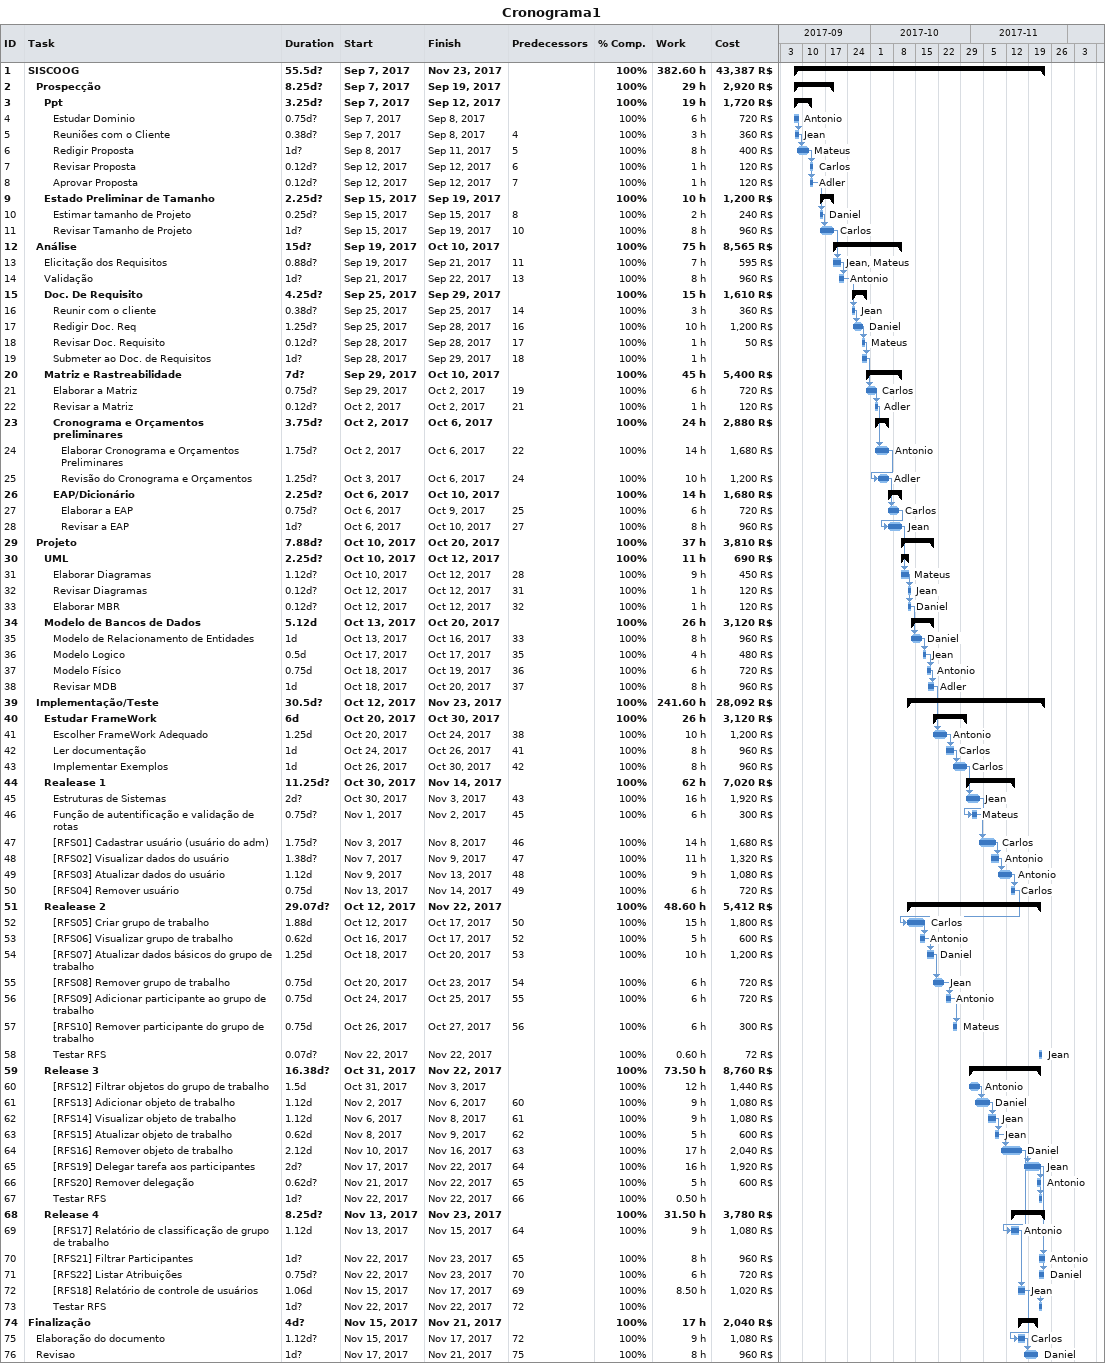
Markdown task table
Cronograma1

| ID | Level | Task | Duration | Start | Finish | Predecessors | Resources | % complete | Work (h) | Cost (R$) |
|---|---|---|---|---|---|---|---|---|---|---|
| 1 | 1 | **SISCOOG** | 55.5d? | 2017-09-07 | 2017-11-23 |  |  | 100 | 382.60 | 43387 |
| 2 | 2 | **Prospecção** | 8.25d? | 2017-09-07 | 2017-09-19 |  |  | 100 | 29 | 2920 |
| 3 | 3 | **Ppt** | 3.25d? | 2017-09-07 | 2017-09-12 |  |  | 100 | 19 | 1720 |
| 4 | 4 | Estudar Dominio | 0.75d? | 2017-09-07 | 2017-09-08 |  | Antonio | 100 | 6 | 720 |
| 5 | 4 | Reuniões com o Cliente | 0.38d? | 2017-09-07 | 2017-09-08 | 4 | Jean | 100 | 3 | 360 |
| 6 | 4 | Redigir Proposta | 1d? | 2017-09-08 | 2017-09-11 | 5 | Mateus | 100 | 8 | 400 |
| 7 | 4 | Revisar Proposta | 0.12d? | 2017-09-12 | 2017-09-12 | 6 | Carlos | 100 | 1 | 120 |
| 8 | 4 | Aprovar Proposta | 0.12d? | 2017-09-12 | 2017-09-12 | 7 | Adler | 100 | 1 | 120 |
| 9 | 3 | **Estado Preliminar de Tamanho** | 2.25d? | 2017-09-15 | 2017-09-19 |  |  | 100 | 10 | 1200 |
| 10 | 4 | Estimar tamanho de Projeto | 0.25d? | 2017-09-15 | 2017-09-15 | 8 | Daniel | 100 | 2 | 240 |
| 11 | 4 | Revisar Tamanho de Projeto | 1d? | 2017-09-15 | 2017-09-19 | 10 | Carlos | 100 | 8 | 960 |
| 12 | 2 | **Análise** | 15d? | 2017-09-19 | 2017-10-10 |  |  | 100 | 75 | 8565 |
| 13 | 3 | Elicitação dos Requisitos | 0.88d? | 2017-09-19 | 2017-09-21 | 11 | Jean, Mateus | 100 | 7 | 595 |
| 14 | 3 | Validação | 1d? | 2017-09-21 | 2017-09-22 | 13 | Antonio | 100 | 8 | 960 |
| 15 | 3 | **Doc. De Requisito** | 4.25d? | 2017-09-25 | 2017-09-29 |  |  | 100 | 15 | 1610 |
| 16 | 4 | Reunir com o cliente | 0.38d? | 2017-09-25 | 2017-09-25 | 14 | Jean | 100 | 3 | 360 |
| 17 | 4 | Redigir Doc. Req | 1.25d? | 2017-09-25 | 2017-09-28 | 16 | Daniel | 100 | 10 | 1200 |
| 18 | 4 | Revisar Doc. Requisito | 0.12d? | 2017-09-28 | 2017-09-28 | 17 | Mateus | 100 | 1 | 50 |
| 19 | 4 | Submeter ao Doc. de Requisitos | 1d? | 2017-09-28 | 2017-09-29 | 18 |  | 100 | 1 |  |
| 20 | 3 | **Matriz e Rastreabilidade** | 7d? | 2017-09-29 | 2017-10-10 |  |  | 100 | 45 | 5400 |
| 21 | 4 | Elaborar a Matriz | 0.75d? | 2017-09-29 | 2017-10-02 | 19 | Carlos | 100 | 6 | 720 |
| 22 | 4 | Revisar a Matriz | 0.12d? | 2017-10-02 | 2017-10-02 | 21 | Adler | 100 | 1 | 120 |
| 23 | 4 | **Cronograma e Orçamentos preliminares** | 3.75d? | 2017-10-02 | 2017-10-06 |  |  | 100 | 24 | 2880 |
| 24 | 5 | Elaborar Cronograma e Orçamentos Preliminares | 1.75d? | 2017-10-02 | 2017-10-06 | 22 | Antonio | 100 | 14 | 1680 |
| 25 | 5 | Revisão do Cronograma e Orçamentos | 1.25d? | 2017-10-03 | 2017-10-06 | 24 | Adler | 100 | 10 | 1200 |
| 26 | 4 | **EAP/Dicionário** | 2.25d? | 2017-10-06 | 2017-10-10 |  |  | 100 | 14 | 1680 |
| 27 | 5 | Elaborar a EAP | 0.75d? | 2017-10-06 | 2017-10-09 | 25 | Carlos | 100 | 6 | 720 |
| 28 | 5 | Revisar a EAP | 1d? | 2017-10-06 | 2017-10-10 | 27 | Jean | 100 | 8 | 960 |
| 29 | 2 | **Projeto** | 7.88d? | 2017-10-10 | 2017-10-20 |  |  | 100 | 37 | 3810 |
| 30 | 3 | **UML** | 2.25d? | 2017-10-10 | 2017-10-12 |  |  | 100 | 11 | 690 |
| 31 | 4 | Elaborar Diagramas | 1.12d? | 2017-10-10 | 2017-10-12 | 28 | Mateus | 100 | 9 | 450 |
| 32 | 4 | Revisar Diagramas | 0.12d? | 2017-10-12 | 2017-10-12 | 31 | Jean | 100 | 1 | 120 |
| 33 | 4 | Elaborar MBR | 0.12d? | 2017-10-12 | 2017-10-12 | 32 | Daniel | 100 | 1 | 120 |
| 34 | 3 | **Modelo de Bancos de Dados** | 5.12d | 2017-10-13 | 2017-10-20 |  |  | 100 | 26 | 3120 |
| 35 | 4 | Modelo de Relacionamento de Entidades | 1d | 2017-10-13 | 2017-10-16 | 33 | Daniel | 100 | 8 | 960 |
| 36 | 4 | Modelo Logico | 0.5d | 2017-10-17 | 2017-10-17 | 35 | Jean | 100 | 4 | 480 |
| 37 | 4 | Modelo Físico | 0.75d | 2017-10-18 | 2017-10-19 | 36 | Antonio | 100 | 6 | 720 |
| 38 | 4 | Revisar MDB | 1d | 2017-10-18 | 2017-10-20 | 37 | Adler | 100 | 8 | 960 |
| 39 | 2 | **Implementação/Teste** | 30.5d? | 2017-10-12 | 2017-11-23 |  |  | 100 | 241.60 | 28092 |
| 40 | 3 | **Estudar FrameWork** | 6d | 2017-10-20 | 2017-10-30 |  |  | 100 | 26 | 3120 |
| 41 | 4 | Escolher FrameWork Adequado | 1.25d | 2017-10-20 | 2017-10-24 | 38 | Antonio | 100 | 10 | 1200 |
| 42 | 4 | Ler documentação | 1d | 2017-10-24 | 2017-10-26 | 41 | Carlos | 100 | 8 | 960 |
| 43 | 4 | Implementar Exemplos | 1d | 2017-10-26 | 2017-10-30 | 42 | Carlos | 100 | 8 | 960 |
| 44 | 3 | **Realease 1** | 11.25d? | 2017-10-30 | 2017-11-14 |  |  | 100 | 62 | 7020 |
| 45 | 4 | Estruturas de Sistemas | 2d? | 2017-10-30 | 2017-11-03 | 43 | Jean | 100 | 16 | 1920 |
| 46 | 4 | Função de autentificação e validação de rotas | 0.75d? | 2017-11-01 | 2017-11-02 | 45 | Mateus | 100 | 6 | 300 |
| 47 | 4 | [RFS01] Cadastrar usuário (usuário do adm) | 1.75d? | 2017-11-03 | 2017-11-08 | 46 | Carlos | 100 | 14 | 1680 |
| 48 | 4 | [RFS02] Visualizar dados do usuário | 1.38d? | 2017-11-07 | 2017-11-09 | 47 | Antonio | 100 | 11 | 1320 |
| 49 | 4 | [RFS03] Atualizar dados do usuário | 1.12d | 2017-11-09 | 2017-11-13 | 48 | Antonio | 100 | 9 | 1080 |
| 50 | 4 | [RFS04] Remover usuário | 0.75d | 2017-11-13 | 2017-11-14 | 49 | Carlos | 100 | 6 | 720 |
| 51 | 3 | **Realease 2** | 29.07d? | 2017-10-12 | 2017-11-22 |  |  | 100 | 48.60 | 5412 |
| 52 | 4 | [RFS05] Criar grupo de trabalho | 1.88d | 2017-10-12 | 2017-10-17 | 50 | Carlos | 100 | 15 | 1800 |
| 53 | 4 | [RFS06] Visualizar grupo de trabalho | 0.62d | 2017-10-16 | 2017-10-17 | 52 | Antonio | 100 | 5 | 600 |
| 54 | 4 | [RFS07] Atualizar dados básicos do grupo de trabalho | 1.25d | 2017-10-18 | 2017-10-20 | 53 | Daniel | 100 | 10 | 1200 |
| 55 | 4 | [RFS08] Remover grupo de trabalho | 0.75d | 2017-10-20 | 2017-10-23 | 54 | Jean | 100 | 6 | 720 |
| 56 | 4 | [RFS09] Adicionar participante ao grupo de trabalho | 0.75d | 2017-10-24 | 2017-10-25 | 55 | Antonio | 100 | 6 | 720 |
| 57 | 4 | [RFS10] Remover participante do grupo de trabalho | 0.75d | 2017-10-26 | 2017-10-27 | 56 | Mateus | 100 | 6 | 300 |
| 58 | 4 | Testar RFS | 0.07d? | 2017-11-22 | 2017-11-22 |  | Jean | 100 | 0.60 | 72 |
| 59 | 3 | **Release 3** | 16.38d? | 2017-10-31 | 2017-11-22 |  |  | 100 | 73.50 | 8760 |
| 60 | 4 | [RFS12] Filtrar objetos do grupo de trabalho | 1.5d | 2017-10-31 | 2017-11-03 |  | Antonio | 100 | 12 | 1440 |
| 61 | 4 | [RFS13] Adicionar objeto de trabalho | 1.12d | 2017-11-02 | 2017-11-06 | 60 | Daniel | 100 | 9 | 1080 |
| 62 | 4 | [RFS14] Visualizar objeto de trabalho | 1.12d | 2017-11-06 | 2017-11-08 | 61 | Jean | 100 | 9 | 1080 |
| 63 | 4 | [RFS15] Atualizar objeto de trabalho | 0.62d | 2017-11-08 | 2017-11-09 | 62 | Jean | 100 | 5 | 600 |
| 64 | 4 | [RFS16] Remover objeto de trabalho | 2.12d | 2017-11-10 | 2017-11-16 | 63 | Daniel | 100 | 17 | 2040 |
| 65 | 4 | [RFS19] Delegar tarefa aos participantes | 2d? | 2017-11-17 | 2017-11-22 | 64 | Jean | 100 | 16 | 1920 |
| 66 | 4 | [RFS20] Remover delegação | 0.62d? | 2017-11-21 | 2017-11-22 | 65 | Antonio | 100 | 5 | 600 |
| 67 | 4 | Testar RFS | 1d? | 2017-11-22 | 2017-11-22 | 66 |  | 100 | 0.50 |  |
| 68 | 3 | **Release 4** | 8.25d? | 2017-11-13 | 2017-11-23 |  |  | 100 | 31.50 | 3780 |
| 69 | 4 | [RFS17] Relatório de classificação de grupo de trabalho | 1.12d | 2017-11-13 | 2017-11-15 | 64 | Antonio | 100 | 9 | 1080 |
| 70 | 4 | [RFS21] Filtrar Participantes | 1d? | 2017-11-22 | 2017-11-23 | 65 | Antonio | 100 | 8 | 960 |
| 71 | 4 | [RFS22] Listar Atribuições | 0.75d? | 2017-11-22 | 2017-11-23 | 70 | Daniel | 100 | 6 | 720 |
| 72 | 4 | [RFS18] Relatório de controle de usuários | 1.06d | 2017-11-15 | 2017-11-17 | 69 | Jean | 100 | 8.50 | 1020 |
| 73 | 4 | Testar RFS | 1d? | 2017-11-22 | 2017-11-22 | 72 |  | 100 |  |  |
| 74 | 1 | **Finalização** | 4d? | 2017-11-15 | 2017-11-21 |  |  | 100 | 17 | 2040 |
| 75 | 2 | Elaboração do documento | 1.12d? | 2017-11-15 | 2017-11-17 | 72 | Carlos | 100 | 9 | 1080 |
| 76 | 2 | Revisao | 1d? | 2017-11-17 | 2017-11-21 | 75 | Daniel | 100 | 8 | 960 |
